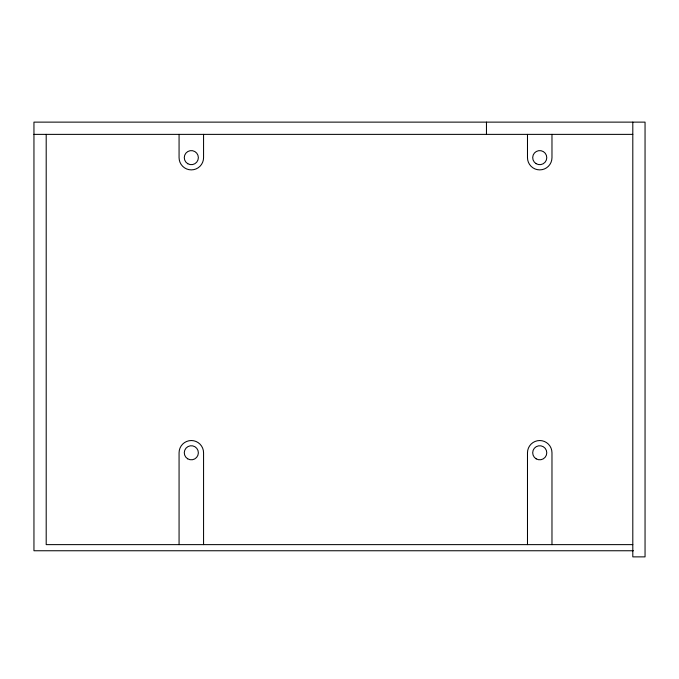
<?xml version="1.0" encoding="UTF-8"?>
<svg xmlns="http://www.w3.org/2000/svg" width="679" height="679" viewBox="0 0 679 679"><rect width="100%" height="100%" fill="white"/><g stroke="black" fill="none" stroke-linecap="round" stroke-linejoin="round"><path stroke-width="1.02" d="M33.95 134.374L632.803 134.374M632.803 544.626L46.197 544.626L46.197 134.374M633.38 550.754L33.95 550.754L33.95 122.127L645.05 122.127L645.05 556.873L632.803 556.873L632.803 122.127M551.976 134.374L551.976 157.638A12.247 12.247 0 0 1 539.729 169.886A12.247 12.247 0 0 1 527.481 157.638L527.481 134.374M551.976 544.626L551.976 452.783A12.247 12.247 0 0 0 539.729 440.535A12.247 12.247 0 0 0 527.481 452.783L527.481 544.626M486.461 122.127L486.461 134.374M203.564 134.374L203.564 157.638A12.247 12.247 0 0 1 191.317 169.886A12.247 12.247 0 0 1 179.069 157.638L179.069 134.374M203.564 544.626L203.564 452.783A12.247 12.247 0 0 0 191.317 440.535A12.247 12.247 0 0 0 179.069 452.783L179.069 544.626M187.794 163.741A7.045 7.045 0 0 0 198.361 157.638A7.045 7.045 0 0 0 187.794 151.544A7.045 7.045 0 0 0 187.794 163.741M536.079 163.656A7.045 7.045 0 0 0 546.773 157.791A7.045 7.045 0 0 0 536.342 151.468A7.045 7.045 0 0 0 536.079 163.656M536.181 458.86A7.045 7.045 0 0 0 546.773 452.817A7.045 7.045 0 0 0 536.24 446.663A7.045 7.045 0 0 0 536.181 458.86M187.676 458.809A7.045 7.045 0 0 0 198.361 452.918A7.045 7.045 0 0 0 187.922 446.612A7.045 7.045 0 0 0 187.676 458.809"/></g></svg>
